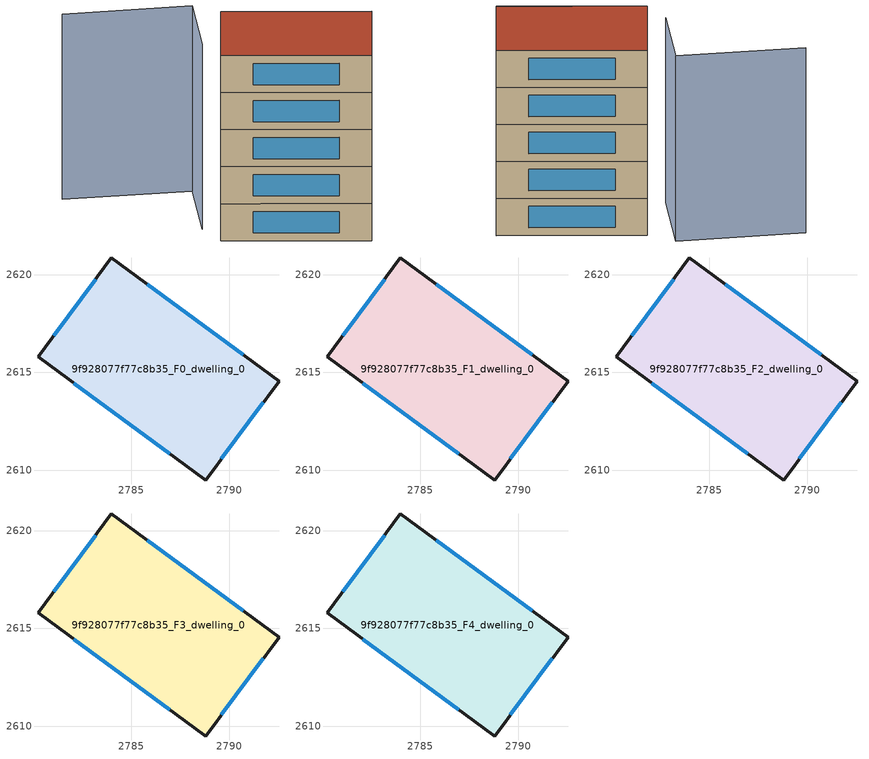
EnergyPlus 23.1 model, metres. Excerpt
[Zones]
9f928077f77c8b35_F0_dwelling_0
 floor ground (EU_floor_Construction): 2792.55,2614.54 2788.8,2609.49 2780.22,2615.8 2783.98,2620.85 z0
 wall outside (EU_wall_Construction): 2792.55,2614.54 2783.98,2620.85 2780.22,2615.8 2788.8,2609.49 2792.55,2614.54 z0:3
 window (EU_Window_Construction): 2790.72,2615.89 2785.81,2619.5 / 2789.6,2610.57 2791.75,2613.46 / 2782.06,2614.45 2786.96,2610.84 / 2783.17,2619.77 2781.03,2616.88 z0.64:2.36
9f928077f77c8b35_F1_dwelling_0
 floor to 9f928077f77c8b35_F0_dwelling_0 (EU_floor_Construction): 2792.55,2614.54 2788.8,2609.49 2780.22,2615.8 2783.98,2620.85 z3
 wall outside (EU_wall_Construction): 2792.55,2614.54 2783.98,2620.85 2780.22,2615.8 2788.8,2609.49 2792.55,2614.54 z3:6
 window (EU_Window_Construction): 2790.72,2615.89 2785.81,2619.5 / 2789.6,2610.57 2791.75,2613.46 / 2782.06,2614.45 2786.96,2610.84 / 2783.17,2619.77 2781.03,2616.88 z3.64:5.36
9f928077f77c8b35_F2_dwelling_0
 floor to 9f928077f77c8b35_F1_dwelling_0 (EU_floor_Construction): 2792.55,2614.54 2788.8,2609.49 2780.22,2615.8 2783.98,2620.85 z6
 wall outside (EU_wall_Construction): 2792.55,2614.54 2783.98,2620.85 2780.22,2615.8 2788.8,2609.49 2792.55,2614.54 z6:9
 window (EU_Window_Construction): 2790.72,2615.89 2785.81,2619.5 / 2789.6,2610.57 2791.75,2613.46 / 2782.06,2614.45 2786.96,2610.84 / 2783.17,2619.77 2781.03,2616.88 z6.64:8.36
9f928077f77c8b35_F3_dwelling_0
 floor to 9f928077f77c8b35_F2_dwelling_0 (EU_floor_Construction): 2792.55,2614.54 2788.8,2609.49 2780.22,2615.8 2783.98,2620.85 z9
 wall outside (EU_wall_Construction): 2792.55,2614.54 2783.98,2620.85 2780.22,2615.8 2788.8,2609.49 2792.55,2614.54 z9:12
 window (EU_Window_Construction): 2790.72,2615.89 2785.81,2619.5 / 2789.6,2610.57 2791.75,2613.46 / 2782.06,2614.45 2786.96,2610.84 / 2783.17,2619.77 2781.03,2616.88 z9.64:11.36
9f928077f77c8b35_F4_dwelling_0
 floor to 9f928077f77c8b35_F3_dwelling_0 (EU_floor_Construction): 2792.55,2614.54 2788.8,2609.49 2780.22,2615.8 2783.98,2620.85 z12
 wall outside (EU_wall_Construction): 2792.55,2614.54 2783.98,2620.85 2780.22,2615.8 2788.8,2609.49 2792.55,2614.54 z12:15
 window (EU_Window_Construction): 2790.72,2615.89 2785.81,2619.5 / 2789.6,2610.57 2791.75,2613.46 / 2782.06,2614.45 2786.96,2610.84 / 2783.17,2619.77 2781.03,2616.88 z12.64:14.36
 roof outside (EU_roof_Construction): 2788.8,2609.49 2792.55,2614.54 2783.98,2620.85 2780.22,2615.8 z15
shading: 2774.81,2627.23 2782.86,2622.71 / 2782.86,2622.71 2780.17,2617.91 z0:15
[Building]
EU S2 Campaign: North Axis=0; Terrain=City; Solar Distribution=FullExterior
[Site:Location]
Yerevan-Zvartnots.Intl.AP: Latitude=40.15; Longitude=44.383; Time Zone=4; Elevation=854
[SizingPeriod:WeatherFileDays]
AnnualSizingPeriod: Begin Month=1; Begin Day of Month=1; End Month=12; End Day of Month=31; Day of Week for Start Day=Monday; Use Weather File Daylight Saving Period=No; Use Weather File Rain and Snow Indicators=No
[MATERIAL]
EU_InternalMass_Material: Roughness=MediumRough; Thickness=0.1; Conductivity=1; Density=1800; Specific Heat=900; Thermal Absorptance=0.9; Solar Absorptance=0.7; Visible Absorptance=0.7
[MATERIAL:NOMASS] Roughness=MediumRough; Thermal Absorptance=0.9; Solar Absorptance=0.7; Visible Absorptance=0.7
Name | Thermal Resistance
EU_wall_NoMass | 1.05043
EU_roof_NoMass | 1.45357
EU_floor_NoMass | 0.478065
[WINDOWMATERIAL:SIMPLEGLAZINGSYSTEM]
EU_Window_SimpleGlazing: UFactor=2.5566; Solar Heat Gain Coefficient=0.75; Visible Transmittance=0.75
[CONSTRUCTION]
EU_wall_Construction: EU_wall_NoMass
EU_roof_Construction: EU_roof_NoMass
EU_floor_Construction: EU_floor_NoMass
EU_Window_Construction: EU_Window_SimpleGlazing
EU_InternalMass_Construction: EU_InternalMass_Material
[ZONE] Type=1; Multiplier=1; Ceiling Height=autocalculate; Volume=201.103; Floor Area=autocalculate; Part of Total Floor Area=Yes
9f928077f77c8b35_F0_dwelling_0; 9f928077f77c8b35_F1_dwelling_0; 9f928077f77c8b35_F2_dwelling_0; 9f928077f77c8b35_F3_dwelling_0; 9f928077f77c8b35_F4_dwelling_0
[INTERNALMASS] Construction=EU_InternalMass_Construction; Surface Area=67.0345
Name | Zone or ZoneList
9f928077f77c8b35_F0_dwelling_0_EU_InternalMass | 9f928077f77c8b35_F0_dwelling_0
9f928077f77c8b35_F1_dwelling_0_EU_InternalMass | 9f928077f77c8b35_F1_dwelling_0
9f928077f77c8b35_F2_dwelling_0_EU_InternalMass | 9f928077f77c8b35_F2_dwelling_0
9f928077f77c8b35_F3_dwelling_0_EU_InternalMass | 9f928077f77c8b35_F3_dwelling_0
9f928077f77c8b35_F4_dwelling_0_EU_InternalMass | 9f928077f77c8b35_F4_dwelling_0
[OTHEREQUIPMENT] Fuel Type=Electricity; Design Level Calculation Method=Watts/Area; Power per Zone Floor Area=1; Fraction Latent=0; Fraction Radiant=0; Fraction Lost=0; Carbon Dioxide Generation Rate=0; EndUse Subcategory=EU_Step8_InternalGains
Name | Zone or ZoneList or Space or SpaceList | Schedule
EU_Step8_InternalGain_9f928077f77c8b35_F0_dwelling_0_f000 | 9f928077f77c8b35_F0_dwelling_0 | EU_Step8_GainSchedule_9f928077f77c8b35_F0_dwelling_0_f000
EU_Step8_InternalGain_9f928077f77c8b35_F1_dwelling_0_f000 | 9f928077f77c8b35_F1_dwelling_0 | EU_Step8_GainSchedule_9f928077f77c8b35_F1_dwelling_0_f000
EU_Step8_InternalGain_9f928077f77c8b35_F2_dwelling_0_f000 | 9f928077f77c8b35_F2_dwelling_0 | EU_Step8_GainSchedule_9f928077f77c8b35_F2_dwelling_0_f000
EU_Step8_InternalGain_9f928077f77c8b35_F3_dwelling_0_f000 | 9f928077f77c8b35_F3_dwelling_0 | EU_Step8_GainSchedule_9f928077f77c8b35_F3_dwelling_0_f000
EU_Step8_InternalGain_9f928077f77c8b35_F4_dwelling_0_f000 | 9f928077f77c8b35_F4_dwelling_0 | EU_Step8_GainSchedule_9f928077f77c8b35_F4_dwelling_0_f000
[ZONEVENTILATION:DESIGNFLOWRATE] Schedule=EU_AlwaysOn; Design Flow Rate Calculation Method=AirChanges/Hour; Air Changes per Hour=0.557805; Ventilation Type=Natural; Fan Pressure Rise=0; Fan Total Efficiency=1; Constant Term Coefficient=1; Temperature Term Coefficient=0; Velocity Term Coefficient=0; Velocity Squared Term Coefficient=0; Minimum Indoor Temperature=-100; Maximum Indoor Temperature=100; Delta Temperature=-100; Minimum Outdoor Temperature=-100; Maximum Outdoor Temperature=100; Maximum Wind Speed=40
Name | Zone or ZoneList or Space or SpaceList
EU_ConstantAir_9f928077f77c8b35_F0_dwelling_0 | 9f928077f77c8b35_F0_dwelling_0
EU_ConstantAir_9f928077f77c8b35_F1_dwelling_0 | 9f928077f77c8b35_F1_dwelling_0
EU_ConstantAir_9f928077f77c8b35_F2_dwelling_0 | 9f928077f77c8b35_F2_dwelling_0
EU_ConstantAir_9f928077f77c8b35_F3_dwelling_0 | 9f928077f77c8b35_F3_dwelling_0
EU_ConstantAir_9f928077f77c8b35_F4_dwelling_0 | 9f928077f77c8b35_F4_dwelling_0
[HVACTEMPLATE:THERMOSTAT] Constant Heating Setpoint=20; Constant Cooling Setpoint=50
EU_HeatOnly_9f928077f77c8b35_F0_dwelling_0; EU_HeatOnly_9f928077f77c8b35_F1_dwelling_0; EU_HeatOnly_9f928077f77c8b35_F2_dwelling_0; EU_HeatOnly_9f928077f77c8b35_F3_dwelling_0; EU_HeatOnly_9f928077f77c8b35_F4_dwelling_0
[HVACTEMPLATE:ZONE:IDEALLOADSAIRSYSTEM] System Availability Schedule=EU_AlwaysOn; Maximum Heating Supply Air Temperature=50; Minimum Cooling Supply Air Temperature=13; Maximum Heating Supply Air Humidity Ratio=0.0156; Minimum Cooling Supply Air Humidity Ratio=0.0077; Heating Limit=NoLimit; Cooling Limit=NoLimit; Heating Availability Schedule=EU_AlwaysOn; Cooling Availability Schedule=EU_CoolingOff; Dehumidification Control Type=ConstantSensibleHeatRatio; Cooling Sensible Heat Ratio=0.7; Dehumidification Setpoint=60; Humidification Control Type=None; Humidification Setpoint=30; Outdoor Air Method=None; Outdoor Air Flow Rate per Person=0.00944; Outdoor Air Flow Rate per Zone Floor Area=0; Outdoor Air Flow Rate per Zone=0; Demand Controlled Ventilation Type=None; Outdoor Air Economizer Type=NoEconomizer; Heat Recovery Type=None; Sensible Heat Recovery Effectiveness=0.7; Latent Heat Recovery Effectiveness=0.65
Name | Template Thermostat
9f928077f77c8b35_F0_dwelling_0 | EU_HeatOnly_9f928077f77c8b35_F0_dwelling_0
9f928077f77c8b35_F1_dwelling_0 | EU_HeatOnly_9f928077f77c8b35_F1_dwelling_0
9f928077f77c8b35_F2_dwelling_0 | EU_HeatOnly_9f928077f77c8b35_F2_dwelling_0
9f928077f77c8b35_F3_dwelling_0 | EU_HeatOnly_9f928077f77c8b35_F3_dwelling_0
9f928077f77c8b35_F4_dwelling_0 | EU_HeatOnly_9f928077f77c8b35_F4_dwelling_0
[SIZING:ZONE] Zone Cooling Design Supply Air Temperature Input Method=SupplyAirTemperature; Zone Cooling Design Supply Air Temperature=13; Zone Heating Design Supply Air Temperature Input Method=SupplyAirTemperature; Zone Heating Design Supply Air Temperature=50; Zone Cooling Design Supply Air Humidity Ratio=0.008; Zone Heating Design Supply Air Humidity Ratio=0.008; Cooling Design Air Flow Method=DesignDay; Cooling Design Air Flow Rate=0; Cooling Minimum Air Flow per Zone Floor Area=0.000762; Cooling Minimum Air Flow=0; Cooling Minimum Air Flow Fraction=0.2; Heating Design Air Flow Method=DesignDay; Heating Design Air Flow Rate=0; Heating Maximum Air Flow per Zone Floor Area=0.002032; Heating Maximum Air Flow=0.141576; Heating Maximum Air Flow Fraction=0.3; Account for Dedicated Outdoor Air System=No; Dedicated Outdoor Air System Control Strategy=NeutralSupplyAir; Dedicated Outdoor Air Low Setpoint Temperature for Design=autosize; Dedicated Outdoor Air High Setpoint Temperature for Design=autosize; Zone Load Sizing Method=Sensible Load Only No Latent Load; Zone Latent Cooling Design Supply Air Humidity Ratio Input Method=HumidityRatioDifference; Zone Cooling Design Supply Air Humidity Ratio Difference=0.005; Zone Latent Heating Design Supply Air Humidity Ratio Input Method=HumidityRatioDifference; Zone Humidification Design Supply Air Humidity Ratio Difference=0.005
9f928077f77c8b35_F0_dwelling_0; 9f928077f77c8b35_F1_dwelling_0; 9f928077f77c8b35_F2_dwelling_0; 9f928077f77c8b35_F3_dwelling_0; 9f928077f77c8b35_F4_dwelling_0
[SCHEDULE:CONSTANT]
Name | Hourly Value
EU_AlwaysOn | 1
EU_CoolingOff | 0
[SCHEDULE:FILE] Column Number=1; Rows to Skip at Top=0; Number of Hours of Data=8760; Column Separator=Comma; Interpolate to Timestep=No; Minutes per Item=60; Adjust Schedule for Daylight Savings=Yes
Name | File
EU_Step8_GainSchedule_9f928077f77c8b35_F0_dwelling_0_f000 | ../../schedules/9f928077f77c8b35/9f928077f77c8b35_F0_dwelling_0_f000_gain.csv
EU_Step8_GainSchedule_9f928077f77c8b35_F1_dwelling_0_f000 | ../../schedules/9f928077f77c8b35/9f928077f77c8b35_F1_dwelling_0_f000_gain.csv
EU_Step8_GainSchedule_9f928077f77c8b35_F2_dwelling_0_f000 | ../../schedules/9f928077f77c8b35/9f928077f77c8b35_F2_dwelling_0_f000_gain.csv
EU_Step8_GainSchedule_9f928077f77c8b35_F3_dwelling_0_f000 | ../../schedules/9f928077f77c8b35/9f928077f77c8b35_F3_dwelling_0_f000_gain.csv
EU_Step8_GainSchedule_9f928077f77c8b35_F4_dwelling_0_f000 | ../../schedules/9f928077f77c8b35/9f928077f77c8b35_F4_dwelling_0_f000_gain.csv
